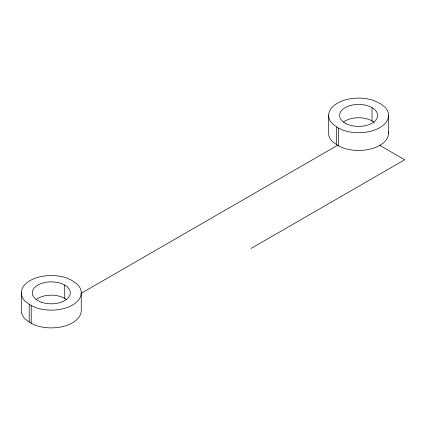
<?xml version="1.0" encoding="UTF-8"?>
<svg xmlns="http://www.w3.org/2000/svg" width="426" height="426" viewBox="0 0 426 426"><rect width="100%" height="100%" fill="white"/><g stroke="black" fill="none" stroke-linecap="round" stroke-linejoin="round"><path stroke-width="0.64" d="M81.201 293.312L337.882 145.117M251.036 248.486L404.7 159.771L379.348 145.133M338.542 128.151L343.612 130.399A29.974 17.306 0 0 0 379.795 127.651A29.974 17.306 0 0 0 384.561 106.761L380.668 103.832L373.586 100.424A29.974 17.306 0 0 0 337.408 103.177A29.974 17.306 0 0 0 332.642 124.062L338.542 128.151L338.542 145.894L343.612 148.141A29.974 17.306 0 0 0 374.545 147.811A29.974 17.306 0 0 0 388.491 131.868M31.215 305.586L36.285 307.833A29.974 17.306 0 0 0 72.468 305.08A29.974 17.306 0 0 0 77.234 284.19L71.334 280.106L66.259 277.858A29.974 17.306 0 0 0 30.081 280.606A29.974 17.306 0 0 0 25.315 301.496L31.215 305.586L31.215 323.329L36.285 325.576A29.974 17.306 0 0 0 81.249 310.586L81.249 292.843M328.627 115.414L328.627 133.157A29.974 17.306 0 0 0 332.642 141.81L338.542 145.894M21.3 292.843L21.3 310.586A29.974 17.306 0 0 0 25.315 319.239L31.215 323.329M388.576 115.414L388.576 133.157M372.047 107.65L372.047 120.957M336.535 126.991L336.535 144.739M64.72 285.085L64.72 298.392M29.208 304.425L29.208 322.168M36.189 299.467A19.016 10.98 0 0 1 66.36 299.467M343.516 122.038A19.016 10.98 0 0 1 374.177 122.422M41.769 302.353A19.016 10.98 0 0 0 70.29 292.843A19.016 10.98 0 0 0 41.769 283.338A19.016 10.98 0 0 0 41.769 302.353M345.156 123.173A19.016 10.98 0 0 0 376.967 118.252A19.016 10.98 0 0 0 353.681 104.807A19.016 10.98 0 0 0 345.156 123.173"/></g></svg>
